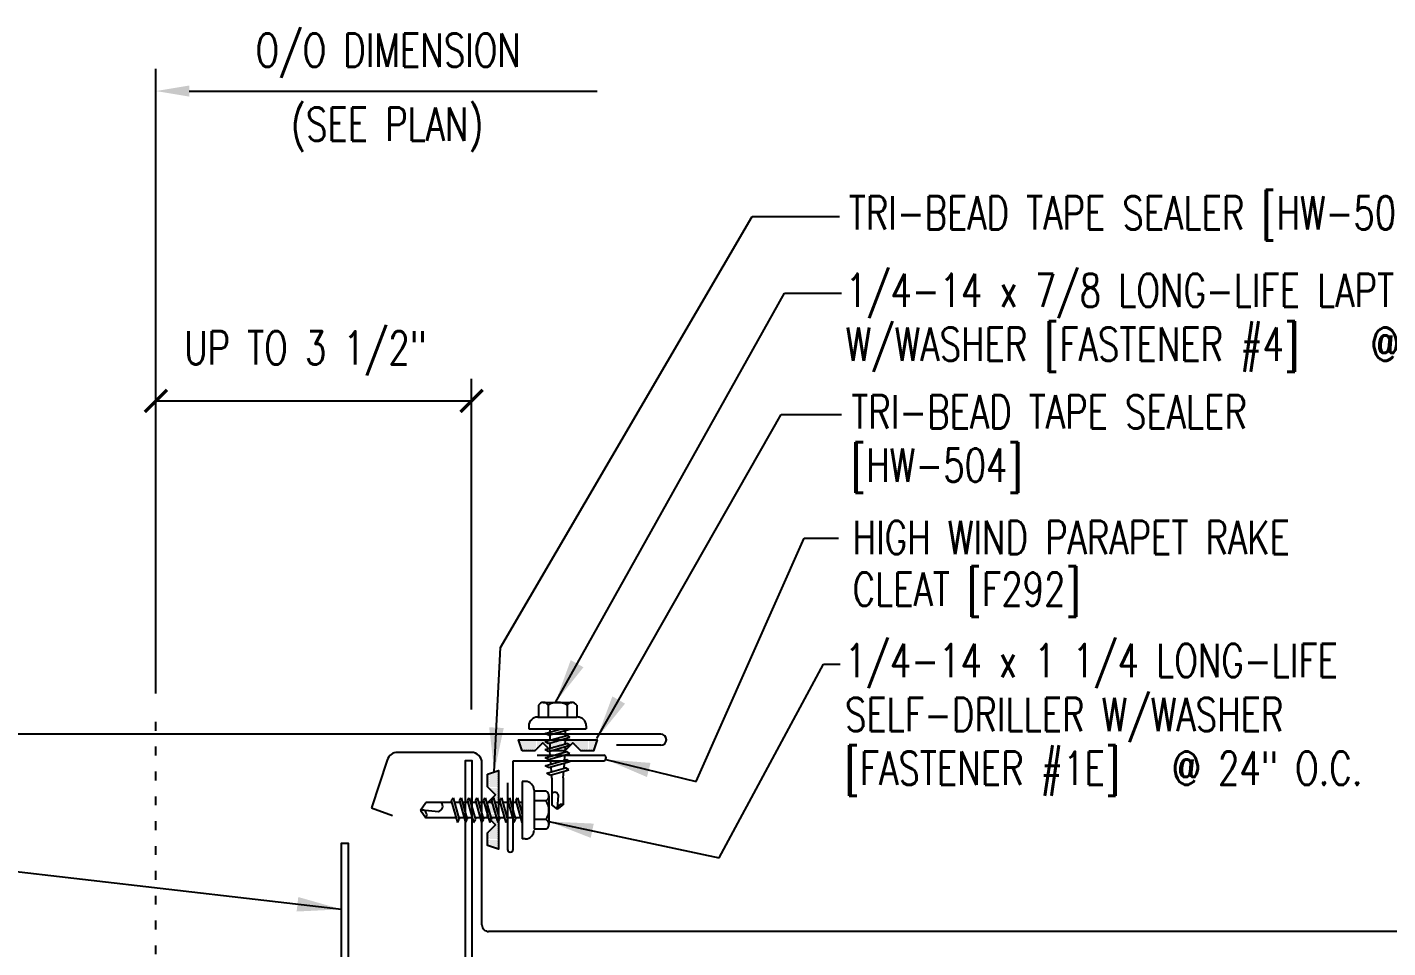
# Model space of a CAD drawing. Header units: inches. Extents: x 3.7 to 45.3, y 11.3 to 39.2.
# Drawn here: x 15.75 to 31.08, y 28.78 to 39.16 of the extents above; entities that cross this region are included whole.
import ezdxf

# ---------------------------------------------------------------- set-up
doc = ezdxf.new("R2010")
doc.units = ezdxf.units.IN
doc.header["$MEASUREMENT"] = 0
doc.linetypes.add('ACAD_ISO07W100', pattern=[3, 0, -3])
for name, color, linetype in [('DIM', 2, 'Continuous'), ('FASTENER', 9, 'Continuous'), ('PANEL', 11, 'Continuous'), ('STLA', 10, 'Continuous'), ('TAPE', 8, 'Continuous'), ('TEXT', 2, 'Continuous'), ('TRIM', 6, 'Continuous')]:
    doc.layers.add(name, color=color, linetype=linetype)
doc.styles.add('TEXT1', font='ROMANS.shx', dxfattribs={"width": 0.75, "height": 0.375})
doc.dimstyles.new('DETAIL$7', dxfattribs={"dimscale": 4, "dimtxt": 0.375, "dimasz": 0.125, "dimexe": 0.0625, "dimexo": 0.125, "dimgap": 0.0625, "dimtad": 1, "dimdec": 4, "dimzin": 3, "dimdsep": 46, "dimlunit": 4, "dimtxsty": 'TEXT1', "dimblk": 'ARCHTICK', "dimcen": 0.0625, "dimclrd": 7, "dimclre": 7, "dimclrt": 2, "dimadec": 0, "dimazin": 0, "dimtfac": 0.59375, "dimtdec": 4, "dimtmove": 2, "dimatfit": 3, "dimfxl": 0, "dimfrac": 2, "dimtolj": 1, "dimtzin": 3, "dimarcsym": 0})

# ---------------------------------------------------------------- blocks, each defined once
blk = doc.blocks.new('*X2')
at = {"color": 0}
for p, q in [((-0.434, 0.135), (-0.434, 0.135)), ((-0.434, 0.123), (-0.434, 0.123)), ((-0.422, 0.141), (-0.422, 0.141)), ((-0.422, 0.129), (-0.422, 0.129)), ((-0.422, 0.117), (-0.422, 0.117)), ((-0.422, 0.105), (-0.422, 0.105)), ((-0.422, 0.094), (-0.422, 0.094)), ((-0.422, 0.082), (-0.422, 0.082)), ((-0.41, 0.135), (-0.41, 0.135)), ((-0.41, 0.123), (-0.41, 0.123)), ((-0.41, 0.111), (-0.41, 0.111)), ((-0.41, 0.1), (-0.41, 0.1)), ((-0.41, 0.088), (-0.41, 0.088)), ((-0.41, 0.076), (-0.41, 0.076)), ((-0.41, 0.064), (-0.41, 0.064)), ((-0.41, 0.053), (-0.41, 0.053)), ((-0.41, 0.041), (-0.41, 0.041)), ((-0.398, 0.141), (-0.398, 0.141)), ((-0.398, 0.129), (-0.398, 0.129)), ((-0.398, 0.117), (-0.398, 0.117)), ((-0.398, 0.105), (-0.398, 0.105)), ((-0.398, 0.094), (-0.398, 0.094)), ((-0.398, 0.082), (-0.398, 0.082)), ((-0.398, 0.07), (-0.398, 0.07)), ((-0.398, 0.059), (-0.398, 0.059)), ((-0.398, 0.047), (-0.398, 0.047)), ((-0.398, 0.035), (-0.398, 0.035)), ((-0.398, 0.023), (-0.398, 0.023)), ((-0.387, 0.135), (-0.387, 0.135)), ((-0.387, 0.123), (-0.387, 0.123)), ((-0.387, 0.111), (-0.387, 0.111)), ((-0.387, 0.1), (-0.387, 0.1)), ((-0.387, 0.088), (-0.387, 0.088)), ((-0.387, 0.076), (-0.387, 0.076)), ((-0.387, 0.064), (-0.387, 0.064)), ((-0.387, 0.053), (-0.387, 0.053)), ((-0.387, 0.041), (-0.387, 0.041)), ((-0.387, 0.029), (-0.387, 0.029)), ((-0.375, 0.141), (-0.375, 0.141)), ((-0.375, 0.129), (-0.375, 0.129)), ((-0.375, 0.117), (-0.375, 0.117)), ((-0.375, 0.105), (-0.375, 0.105)), ((-0.375, 0.094), (-0.375, 0.094)), ((-0.375, 0.082), (-0.375, 0.082)), ((-0.375, 0.07), (-0.375, 0.07)), ((-0.375, 0.059), (-0.375, 0.059)), ((-0.375, 0.047), (-0.375, 0.047)), ((-0.375, 0.035), (-0.375, 0.035)), ((-0.375, 0.023), (-0.375, 0.023)), ((-0.363, 0.135), (-0.363, 0.135)), ((-0.363, 0.123), (-0.363, 0.123)), ((-0.363, 0.111), (-0.363, 0.111)), ((-0.363, 0.1), (-0.363, 0.1)), ((-0.363, 0.088), (-0.363, 0.088)), ((-0.363, 0.076), (-0.363, 0.076)), ((-0.363, 0.064), (-0.363, 0.064)), ((-0.363, 0.053), (-0.363, 0.053)), ((-0.363, 0.041), (-0.363, 0.041)), ((-0.363, 0.029), (-0.363, 0.029)), ((-0.352, 0.141), (-0.352, 0.141)), ((-0.352, 0.129), (-0.352, 0.129)), ((-0.352, 0.117), (-0.352, 0.117)), ((-0.352, 0.105), (-0.352, 0.105)), ((-0.352, 0.094), (-0.352, 0.094)), ((-0.352, 0.082), (-0.352, 0.082)), ((-0.352, 0.07), (-0.352, 0.07)), ((-0.352, 0.059), (-0.352, 0.059)), ((-0.352, 0.047), (-0.352, 0.047)), ((-0.352, 0.035), (-0.352, 0.035)), ((-0.352, 0.023), (-0.352, 0.023)), ((-0.34, 0.135), (-0.34, 0.135)), ((-0.34, 0.123), (-0.34, 0.123)), ((-0.34, 0.111), (-0.34, 0.111)), ((-0.34, 0.1), (-0.34, 0.1)), ((-0.34, 0.088), (-0.34, 0.088)), ((-0.34, 0.076), (-0.34, 0.076)), ((-0.34, 0.064), (-0.34, 0.064)), ((-0.34, 0.053), (-0.34, 0.053)), ((-0.34, 0.041), (-0.34, 0.041)), ((-0.34, 0.029), (-0.34, 0.029)), ((-0.328, 0.141), (-0.328, 0.141)), ((-0.328, 0.129), (-0.328, 0.129)), ((-0.328, 0.117), (-0.328, 0.117)), ((-0.328, 0.105), (-0.328, 0.105)), ((-0.328, 0.094), (-0.328, 0.094)), ((-0.328, 0.082), (-0.328, 0.082)), ((-0.328, 0.07), (-0.328, 0.07)), ((-0.328, 0.059), (-0.328, 0.059)), ((-0.328, 0.047), (-0.328, 0.047)), ((-0.328, 0.035), (-0.328, 0.035)), ((-0.328, 0.023), (-0.328, 0.023)), ((-0.316, 0.135), (-0.316, 0.135)), ((-0.316, 0.123), (-0.316, 0.123)), ((-0.316, 0.111), (-0.316, 0.111)), ((-0.316, 0.1), (-0.316, 0.1)), ((-0.316, 0.088), (-0.316, 0.088)), ((-0.316, 0.076), (-0.316, 0.076)), ((-0.316, 0.064), (-0.316, 0.064)), ((-0.316, 0.053), (-0.316, 0.053)), ((-0.316, 0.041), (-0.316, 0.041)), ((-0.316, 0.029), (-0.316, 0.029)), ((-0.305, 0.141), (-0.305, 0.141)), ((-0.305, 0.129), (-0.305, 0.129)), ((-0.305, 0.117), (-0.305, 0.117)), ((-0.305, 0.105), (-0.305, 0.105)), ((-0.305, 0.094), (-0.305, 0.094)), ((-0.305, 0.082), (-0.305, 0.082)), ((-0.305, 0.07), (-0.305, 0.07)), ((-0.305, 0.059), (-0.305, 0.059)), ((-0.305, 0.047), (-0.305, 0.047)), ((-0.305, 0.035), (-0.305, 0.035)), ((-0.305, 0.023), (-0.305, 0.023)), ((-0.293, 0.135), (-0.293, 0.135)), ((-0.293, 0.123), (-0.293, 0.123)), ((-0.293, 0.111), (-0.293, 0.111)), ((-0.293, 0.1), (-0.293, 0.1)), ((-0.293, 0.088), (-0.293, 0.088)), ((-0.293, 0.076), (-0.293, 0.076)), ((-0.293, 0.064), (-0.293, 0.064)), ((-0.293, 0.053), (-0.293, 0.053)), ((-0.293, 0.041), (-0.293, 0.041)), ((-0.293, 0.029), (-0.293, 0.029)), ((-0.281, 0.141), (-0.281, 0.141)), ((-0.281, 0.129), (-0.281, 0.129)), ((-0.281, 0.117), (-0.281, 0.117)), ((-0.281, 0.105), (-0.281, 0.105)), ((-0.281, 0.094), (-0.281, 0.094)), ((-0.281, 0.082), (-0.281, 0.082)), ((-0.281, 0.07), (-0.281, 0.07)), ((-0.281, 0.059), (-0.281, 0.059)), ((-0.281, 0.047), (-0.281, 0.047)), ((-0.281, 0.035), (-0.281, 0.035)), ((-0.281, 0.023), (-0.281, 0.023)), ((-0.27, 0.135), (-0.27, 0.135)), ((-0.27, 0.123), (-0.27, 0.123)), ((-0.27, 0.111), (-0.27, 0.111)), ((-0.27, 0.1), (-0.27, 0.1)), ((-0.27, 0.088), (-0.27, 0.088)), ((-0.27, 0.076), (-0.27, 0.076)), ((-0.27, 0.064), (-0.27, 0.064)), ((-0.27, 0.053), (-0.27, 0.053)), ((-0.27, 0.041), (-0.27, 0.041)), ((-0.27, 0.029), (-0.27, 0.029)), ((-0.258, 0.141), (-0.258, 0.141)), ((-0.258, 0.129), (-0.258, 0.129)), ((-0.258, 0.117), (-0.258, 0.117)), ((-0.258, 0.105), (-0.258, 0.105)), ((-0.258, 0.094), (-0.258, 0.094)), ((-0.258, 0.082), (-0.258, 0.082)), ((-0.258, 0.07), (-0.258, 0.07)), ((-0.258, 0.059), (-0.258, 0.059)), ((-0.258, 0.047), (-0.258, 0.047)), ((-0.258, 0.035), (-0.258, 0.035)), ((-0.258, 0.023), (-0.258, 0.023)), ((-0.246, 0.135), (-0.246, 0.135)), ((-0.246, 0.123), (-0.246, 0.123)), ((-0.246, 0.111), (-0.246, 0.111)), ((-0.246, 0.1), (-0.246, 0.1)), ((-0.246, 0.088), (-0.246, 0.088)), ((-0.246, 0.076), (-0.246, 0.076)), ((-0.246, 0.064), (-0.246, 0.064)), ((-0.246, 0.053), (-0.246, 0.053)), ((-0.246, 0.041), (-0.246, 0.041)), ((-0.234, 0.141), (-0.234, 0.141)), ((-0.234, 0.129), (-0.234, 0.129)), ((-0.234, 0.117), (-0.234, 0.117)), ((-0.234, 0.105), (-0.234, 0.105)), ((-0.234, 0.094), (-0.234, 0.094)), ((-0.234, 0.082), (-0.234, 0.082)), ((-0.234, 0.07), (-0.234, 0.07)), ((-0.234, 0.059), (-0.234, 0.059)), ((-0.234, 0.047), (-0.234, 0.047)), ((-0.223, 0.135), (-0.223, 0.135)), ((-0.223, 0.123), (-0.223, 0.123)), ((-0.223, 0.111), (-0.223, 0.111)), ((-0.223, 0.1), (-0.223, 0.1)), ((-0.223, 0.088), (-0.223, 0.088)), ((-0.223, 0.076), (-0.223, 0.076)), ((-0.223, 0.064), (-0.223, 0.064)), ((-0.211, 0.141), (-0.211, 0.141)), ((-0.211, 0.129), (-0.211, 0.129)), ((-0.211, 0.117), (-0.211, 0.117)), ((-0.211, 0.105), (-0.211, 0.105)), ((-0.211, 0.094), (-0.211, 0.094)), ((-0.211, 0.082), (-0.211, 0.082)), ((-0.211, 0.07), (-0.211, 0.07)), ((-0.199, 0.135), (-0.199, 0.135)), ((-0.199, 0.123), (-0.199, 0.123)), ((-0.199, 0.111), (-0.199, 0.111)), ((-0.199, 0.1), (-0.199, 0.1)), ((-0.199, 0.088), (-0.199, 0.088)), ((-0.188, 0.141), (-0.188, 0.141)), ((-0.188, 0.129), (-0.188, 0.129)), ((-0.188, 0.117), (-0.188, 0.117)), ((-0.188, 0.105), (-0.188, 0.105)), ((-0.188, 0.094), (-0.188, 0.094)), ((-0.176, 0.135), (-0.176, 0.135)), ((-0.176, 0.123), (-0.176, 0.123)), ((-0.176, 0.111), (-0.176, 0.111)), ((-0.164, 0.141), (-0.164, 0.141)), ((-0.164, 0.129), (-0.164, 0.129)), ((-0.164, 0.117), (-0.164, 0.117)), ((-0.164, 0.105), (-0.164, 0.105)), ((-0.152, 0.135), (-0.152, 0.135)), ((-0.152, 0.123), (-0.152, 0.123)), ((-0.152, 0.111), (-0.152, 0.111)), ((-0.152, 0.1), (-0.152, 0.1)), ((-0.141, 0.141), (-0.141, 0.141)), ((-0.141, 0.129), (-0.141, 0.129)), ((-0.141, 0.117), (-0.141, 0.117)), ((-0.141, 0.105), (-0.141, 0.105)), ((-0.141, 0.094), (-0.141, 0.094)), ((-0.141, 0.082), (-0.141, 0.082)), ((-0.129, 0.135), (-0.129, 0.135)), ((-0.129, 0.123), (-0.129, 0.123)), ((-0.129, 0.111), (-0.129, 0.111)), ((-0.129, 0.1), (-0.129, 0.1)), ((-0.129, 0.088), (-0.129, 0.088)), ((-0.129, 0.076), (-0.129, 0.076)), ((-0.117, 0.141), (-0.117, 0.141)), ((-0.117, 0.129), (-0.117, 0.129)), ((-0.117, 0.117), (-0.117, 0.117)), ((-0.117, 0.105), (-0.117, 0.105)), ((-0.117, 0.094), (-0.117, 0.094)), ((-0.117, 0.082), (-0.117, 0.082)), ((-0.117, 0.07), (-0.117, 0.07)), ((-0.117, 0.059), (-0.117, 0.059)), ((-0.105, 0.135), (-0.105, 0.135)), ((-0.105, 0.123), (-0.105, 0.123)), ((-0.105, 0.111), (-0.105, 0.111)), ((-0.105, 0.1), (-0.105, 0.1)), ((-0.105, 0.088), (-0.105, 0.088)), ((-0.105, 0.076), (-0.105, 0.076)), ((-0.105, 0.064), (-0.105, 0.064)), ((-0.105, 0.053), (-0.105, 0.053)), ((-0.094, 0.141), (-0.094, 0.141)), ((-0.094, 0.129), (-0.094, 0.129)), ((-0.094, 0.117), (-0.094, 0.117)), ((-0.094, 0.105), (-0.094, 0.105)), ((-0.094, 0.094), (-0.094, 0.094)), ((-0.094, 0.082), (-0.094, 0.082)), ((-0.094, 0.07), (-0.094, 0.07)), ((-0.094, 0.059), (-0.094, 0.059)), ((-0.094, 0.047), (-0.094, 0.047)), ((-0.094, 0.035), (-0.094, 0.035)), ((-0.082, 0.135), (-0.082, 0.135)), ((-0.082, 0.123), (-0.082, 0.123)), ((-0.082, 0.111), (-0.082, 0.111)), ((-0.082, 0.1), (-0.082, 0.1)), ((-0.082, 0.088), (-0.082, 0.088)), ((-0.082, 0.076), (-0.082, 0.076)), ((-0.082, 0.064), (-0.082, 0.064)), ((-0.082, 0.053), (-0.082, 0.053)), ((-0.082, 0.041), (-0.082, 0.041)), ((-0.082, 0.029), (-0.082, 0.029)), ((-0.07, 0.141), (-0.07, 0.141)), ((-0.07, 0.129), (-0.07, 0.129)), ((-0.07, 0.117), (-0.07, 0.117)), ((-0.07, 0.105), (-0.07, 0.105)), ((-0.07, 0.094), (-0.07, 0.094)), ((-0.07, 0.082), (-0.07, 0.082)), ((-0.07, 0.07), (-0.07, 0.07)), ((-0.07, 0.059), (-0.07, 0.059)), ((-0.07, 0.047), (-0.07, 0.047)), ((-0.07, 0.035), (-0.07, 0.035)), ((-0.07, 0.023), (-0.07, 0.023)), ((-0.059, 0.135), (-0.059, 0.135)), ((-0.059, 0.123), (-0.059, 0.123)), ((-0.059, 0.111), (-0.059, 0.111)), ((-0.059, 0.1), (-0.059, 0.1)), ((-0.059, 0.088), (-0.059, 0.088)), ((-0.059, 0.076), (-0.059, 0.076)), ((-0.059, 0.064), (-0.059, 0.064)), ((-0.059, 0.053), (-0.059, 0.053)), ((-0.059, 0.041), (-0.059, 0.041)), ((-0.059, 0.029), (-0.059, 0.029)), ((-0.047, 0.141), (-0.047, 0.141)), ((-0.047, 0.129), (-0.047, 0.129)), ((-0.047, 0.117), (-0.047, 0.117)), ((-0.047, 0.105), (-0.047, 0.105)), ((-0.047, 0.094), (-0.047, 0.094)), ((-0.047, 0.082), (-0.047, 0.082)), ((-0.047, 0.07), (-0.047, 0.07)), ((-0.047, 0.059), (-0.047, 0.059)), ((-0.047, 0.047), (-0.047, 0.047)), ((-0.047, 0.035), (-0.047, 0.035)), ((-0.047, 0.023), (-0.047, 0.023)), ((-0.035, 0.135), (-0.035, 0.135)), ((-0.035, 0.123), (-0.035, 0.123)), ((-0.035, 0.111), (-0.035, 0.111)), ((-0.035, 0.1), (-0.035, 0.1)), ((-0.035, 0.088), (-0.035, 0.088)), ((-0.035, 0.076), (-0.035, 0.076)), ((-0.035, 0.064), (-0.035, 0.064)), ((-0.035, 0.053), (-0.035, 0.053)), ((-0.035, 0.041), (-0.035, 0.041)), ((-0.035, 0.029), (-0.035, 0.029)), ((-0.023, 0.141), (-0.023, 0.141)), ((-0.023, 0.129), (-0.023, 0.129)), ((-0.023, 0.117), (-0.023, 0.117)), ((-0.023, 0.105), (-0.023, 0.105)), ((-0.023, 0.094), (-0.023, 0.094)), ((-0.023, 0.082), (-0.023, 0.082)), ((-0.023, 0.07), (-0.023, 0.07)), ((-0.023, 0.059), (-0.023, 0.059)), ((-0.023, 0.047), (-0.023, 0.047)), ((-0.023, 0.035), (-0.023, 0.035)), ((-0.023, 0.023), (-0.023, 0.023)), ((-0.012, 0.135), (-0.012, 0.135)), ((-0.012, 0.123), (-0.012, 0.123)), ((-0.012, 0.111), (-0.012, 0.111)), ((-0.012, 0.1), (-0.012, 0.1)), ((-0.012, 0.088), (-0.012, 0.088)), ((-0.012, 0.076), (-0.012, 0.076)), ((-0.012, 0.064), (-0.012, 0.064)), ((-0.012, 0.053), (-0.012, 0.053)), ((-0.012, 0.041), (-0.012, 0.041)), ((-0.012, 0.029), (-0.012, 0.029)), ((0, 0.141), (0, 0.141)), ((0, 0.129), (0, 0.129)), ((0, 0.117), (0, 0.117)), ((0, 0.105), (0, 0.105)), ((0, 0.094), (0, 0.094)), ((0, 0.082), (0, 0.082)), ((0, 0.07), (0, 0.07)), ((0, 0.059), (0, 0.059)), ((0, 0.047), (0, 0.047)), ((0, 0.035), (0, 0.035)), ((0, 0.023), (0, 0.023)), ((0.012, 0.135), (0.012, 0.135)), ((0.012, 0.123), (0.012, 0.123)), ((0.012, 0.111), (0.012, 0.111)), ((0.012, 0.1), (0.012, 0.1)), ((0.012, 0.088), (0.012, 0.088)), ((0.012, 0.076), (0.012, 0.076)), ((0.012, 0.064), (0.012, 0.064)), ((0.012, 0.053), (0.012, 0.053)), ((0.012, 0.041), (0.012, 0.041)), ((0.012, 0.029), (0.012, 0.029)), ((0.023, 0.141), (0.023, 0.141)), ((0.023, 0.129), (0.023, 0.129)), ((0.023, 0.117), (0.023, 0.117)), ((0.023, 0.105), (0.023, 0.105)), ((0.023, 0.094), (0.023, 0.094)), ((0.023, 0.082), (0.023, 0.082)), ((0.023, 0.07), (0.023, 0.07)), ((0.023, 0.059), (0.023, 0.059)), ((0.023, 0.047), (0.023, 0.047)), ((0.023, 0.035), (0.023, 0.035)), ((0.023, 0.023), (0.023, 0.023)), ((0.035, 0.135), (0.035, 0.135)), ((0.035, 0.123), (0.035, 0.123)), ((0.035, 0.111), (0.035, 0.111)), ((0.035, 0.1), (0.035, 0.1)), ((0.035, 0.088), (0.035, 0.088)), ((0.035, 0.076), (0.035, 0.076)), ((0.035, 0.064), (0.035, 0.064)), ((0.035, 0.053), (0.035, 0.053)), ((0.035, 0.041), (0.035, 0.041)), ((0.035, 0.029), (0.035, 0.029)), ((0.047, 0.141), (0.047, 0.141)), ((0.047, 0.129), (0.047, 0.129)), ((0.047, 0.117), (0.047, 0.117)), ((0.047, 0.105), (0.047, 0.105)), ((0.047, 0.094), (0.047, 0.094)), ((0.047, 0.082), (0.047, 0.082)), ((0.047, 0.07), (0.047, 0.07)), ((0.047, 0.059), (0.047, 0.059)), ((0.047, 0.047), (0.047, 0.047)), ((0.047, 0.035), (0.047, 0.035)), ((0.047, 0.023), (0.047, 0.023)), ((0.059, 0.135), (0.059, 0.135)), ((0.059, 0.123), (0.059, 0.123)), ((0.059, 0.111), (0.059, 0.111)), ((0.059, 0.1), (0.059, 0.1)), ((0.059, 0.088), (0.059, 0.088)), ((0.059, 0.076), (0.059, 0.076)), ((0.059, 0.064), (0.059, 0.064)), ((0.059, 0.053), (0.059, 0.053)), ((0.059, 0.041), (0.059, 0.041)), ((0.059, 0.029), (0.059, 0.029)), ((0.07, 0.141), (0.07, 0.141)), ((0.07, 0.129), (0.07, 0.129)), ((0.07, 0.117), (0.07, 0.117)), ((0.07, 0.105), (0.07, 0.105)), ((0.07, 0.094), (0.07, 0.094)), ((0.07, 0.082), (0.07, 0.082)), ((0.07, 0.07), (0.07, 0.07)), ((0.07, 0.059), (0.07, 0.059)), ((0.07, 0.047), (0.07, 0.047)), ((0.07, 0.035), (0.07, 0.035)), ((0.07, 0.023), (0.07, 0.023)), ((0.082, 0.135), (0.082, 0.135)), ((0.082, 0.123), (0.082, 0.123)), ((0.082, 0.111), (0.082, 0.111)), ((0.082, 0.1), (0.082, 0.1)), ((0.082, 0.088), (0.082, 0.088)), ((0.082, 0.076), (0.082, 0.076)), ((0.082, 0.064), (0.082, 0.064)), ((0.082, 0.053), (0.082, 0.053)), ((0.082, 0.041), (0.082, 0.041)), ((0.082, 0.029), (0.082, 0.029)), ((0.094, 0.141), (0.094, 0.141)), ((0.094, 0.129), (0.094, 0.129)), ((0.094, 0.117), (0.094, 0.117)), ((0.094, 0.105), (0.094, 0.105)), ((0.094, 0.094), (0.094, 0.094)), ((0.094, 0.082), (0.094, 0.082)), ((0.094, 0.07), (0.094, 0.07)), ((0.094, 0.059), (0.094, 0.059)), ((0.094, 0.047), (0.094, 0.047)), ((0.094, 0.035), (0.094, 0.035)), ((0.105, 0.135), (0.105, 0.135)), ((0.105, 0.123), (0.105, 0.123)), ((0.105, 0.111), (0.105, 0.111)), ((0.105, 0.1), (0.105, 0.1)), ((0.105, 0.088), (0.105, 0.088)), ((0.105, 0.076), (0.105, 0.076)), ((0.105, 0.064), (0.105, 0.064)), ((0.105, 0.053), (0.105, 0.053)), ((0.117, 0.141), (0.117, 0.141)), ((0.117, 0.129), (0.117, 0.129)), ((0.117, 0.117), (0.117, 0.117)), ((0.117, 0.105), (0.117, 0.105)), ((0.117, 0.094), (0.117, 0.094)), ((0.117, 0.082), (0.117, 0.082)), ((0.117, 0.07), (0.117, 0.07)), ((0.117, 0.059), (0.117, 0.059)), ((0.129, 0.135), (0.129, 0.135)), ((0.129, 0.123), (0.129, 0.123)), ((0.129, 0.111), (0.129, 0.111)), ((0.129, 0.1), (0.129, 0.1)), ((0.129, 0.088), (0.129, 0.088)), ((0.129, 0.076), (0.129, 0.076)), ((0.141, 0.141), (0.141, 0.141)), ((0.141, 0.129), (0.141, 0.129)), ((0.141, 0.117), (0.141, 0.117)), ((0.141, 0.105), (0.141, 0.105)), ((0.141, 0.094), (0.141, 0.094)), ((0.141, 0.082), (0.141, 0.082)), ((0.152, 0.135), (0.152, 0.135)), ((0.152, 0.123), (0.152, 0.123)), ((0.152, 0.111), (0.152, 0.111)), ((0.152, 0.1), (0.152, 0.1)), ((0.164, 0.141), (0.164, 0.141)), ((0.164, 0.129), (0.164, 0.129)), ((0.164, 0.117), (0.164, 0.117)), ((0.164, 0.105), (0.164, 0.105)), ((0.176, 0.135), (0.176, 0.135)), ((0.176, 0.123), (0.176, 0.123)), ((0.176, 0.111), (0.176, 0.111)), ((0.188, 0.141), (0.188, 0.141)), ((0.188, 0.129), (0.188, 0.129)), ((0.188, 0.117), (0.188, 0.117)), ((0.188, 0.105), (0.188, 0.105)), ((0.188, 0.094), (0.188, 0.094)), ((0.199, 0.135), (0.199, 0.135)), ((0.199, 0.123), (0.199, 0.123)), ((0.199, 0.111), (0.199, 0.111)), ((0.199, 0.1), (0.199, 0.1)), ((0.199, 0.088), (0.199, 0.088)), ((0.211, 0.141), (0.211, 0.141)), ((0.211, 0.129), (0.211, 0.129)), ((0.211, 0.117), (0.211, 0.117)), ((0.211, 0.105), (0.211, 0.105)), ((0.211, 0.094), (0.211, 0.094)), ((0.211, 0.082), (0.211, 0.082)), ((0.211, 0.07), (0.211, 0.07)), ((0.223, 0.135), (0.223, 0.135)), ((0.223, 0.123), (0.223, 0.123)), ((0.223, 0.111), (0.223, 0.111)), ((0.223, 0.1), (0.223, 0.1)), ((0.223, 0.088), (0.223, 0.088)), ((0.223, 0.076), (0.223, 0.076)), ((0.223, 0.064), (0.223, 0.064)), ((0.234, 0.141), (0.234, 0.141)), ((0.234, 0.129), (0.234, 0.129)), ((0.234, 0.117), (0.234, 0.117)), ((0.234, 0.105), (0.234, 0.105)), ((0.234, 0.094), (0.234, 0.094)), ((0.234, 0.082), (0.234, 0.082)), ((0.234, 0.07), (0.234, 0.07)), ((0.234, 0.059), (0.234, 0.059)), ((0.234, 0.047), (0.234, 0.047)), ((0.246, 0.135), (0.246, 0.135)), ((0.246, 0.123), (0.246, 0.123)), ((0.246, 0.111), (0.246, 0.111)), ((0.246, 0.1), (0.246, 0.1)), ((0.246, 0.088), (0.246, 0.088)), ((0.246, 0.076), (0.246, 0.076)), ((0.246, 0.064), (0.246, 0.064)), ((0.246, 0.053), (0.246, 0.053)), ((0.246, 0.041), (0.246, 0.041)), ((0.258, 0.141), (0.258, 0.141)), ((0.258, 0.129), (0.258, 0.129)), ((0.258, 0.117), (0.258, 0.117)), ((0.258, 0.105), (0.258, 0.105)), ((0.258, 0.094), (0.258, 0.094)), ((0.258, 0.082), (0.258, 0.082)), ((0.258, 0.07), (0.258, 0.07)), ((0.258, 0.059), (0.258, 0.059)), ((0.258, 0.047), (0.258, 0.047)), ((0.258, 0.035), (0.258, 0.035)), ((0.258, 0.023), (0.258, 0.023)), ((0.27, 0.135), (0.27, 0.135)), ((0.27, 0.123), (0.27, 0.123)), ((0.27, 0.111), (0.27, 0.111)), ((0.27, 0.1), (0.27, 0.1)), ((0.27, 0.088), (0.27, 0.088)), ((0.27, 0.076), (0.27, 0.076)), ((0.27, 0.064), (0.27, 0.064)), ((0.27, 0.053), (0.27, 0.053)), ((0.27, 0.041), (0.27, 0.041)), ((0.27, 0.029), (0.27, 0.029)), ((0.281, 0.141), (0.281, 0.141)), ((0.281, 0.129), (0.281, 0.129)), ((0.281, 0.117), (0.281, 0.117)), ((0.281, 0.105), (0.281, 0.105)), ((0.281, 0.094), (0.281, 0.094)), ((0.281, 0.082), (0.281, 0.082)), ((0.281, 0.07), (0.281, 0.07)), ((0.281, 0.059), (0.281, 0.059)), ((0.281, 0.047), (0.281, 0.047)), ((0.281, 0.035), (0.281, 0.035)), ((0.281, 0.023), (0.281, 0.023)), ((0.293, 0.135), (0.293, 0.135)), ((0.293, 0.123), (0.293, 0.123)), ((0.293, 0.111), (0.293, 0.111)), ((0.293, 0.1), (0.293, 0.1)), ((0.293, 0.088), (0.293, 0.088)), ((0.293, 0.076), (0.293, 0.076)), ((0.293, 0.064), (0.293, 0.064)), ((0.293, 0.053), (0.293, 0.053)), ((0.293, 0.041), (0.293, 0.041)), ((0.293, 0.029), (0.293, 0.029)), ((0.305, 0.141), (0.305, 0.141)), ((0.305, 0.129), (0.305, 0.129)), ((0.305, 0.117), (0.305, 0.117)), ((0.305, 0.105), (0.305, 0.105)), ((0.305, 0.094), (0.305, 0.094)), ((0.305, 0.082), (0.305, 0.082)), ((0.305, 0.07), (0.305, 0.07)), ((0.305, 0.059), (0.305, 0.059)), ((0.305, 0.047), (0.305, 0.047)), ((0.305, 0.035), (0.305, 0.035)), ((0.305, 0.023), (0.305, 0.023)), ((0.316, 0.135), (0.316, 0.135)), ((0.316, 0.123), (0.316, 0.123)), ((0.316, 0.111), (0.316, 0.111)), ((0.316, 0.1), (0.316, 0.1)), ((0.316, 0.088), (0.316, 0.088)), ((0.316, 0.076), (0.316, 0.076)), ((0.316, 0.064), (0.316, 0.064)), ((0.316, 0.053), (0.316, 0.053)), ((0.316, 0.041), (0.316, 0.041)), ((0.316, 0.029), (0.316, 0.029)), ((0.328, 0.141), (0.328, 0.141)), ((0.328, 0.129), (0.328, 0.129)), ((0.328, 0.117), (0.328, 0.117)), ((0.328, 0.105), (0.328, 0.105)), ((0.328, 0.094), (0.328, 0.094)), ((0.328, 0.082), (0.328, 0.082)), ((0.328, 0.07), (0.328, 0.07)), ((0.328, 0.059), (0.328, 0.059)), ((0.328, 0.047), (0.328, 0.047)), ((0.328, 0.035), (0.328, 0.035)), ((0.328, 0.023), (0.328, 0.023)), ((0.34, 0.135), (0.34, 0.135)), ((0.34, 0.123), (0.34, 0.123)), ((0.34, 0.111), (0.34, 0.111)), ((0.34, 0.1), (0.34, 0.1)), ((0.34, 0.088), (0.34, 0.088)), ((0.34, 0.076), (0.34, 0.076)), ((0.34, 0.064), (0.34, 0.064)), ((0.34, 0.053), (0.34, 0.053)), ((0.34, 0.041), (0.34, 0.041)), ((0.34, 0.029), (0.34, 0.029)), ((0.352, 0.141), (0.352, 0.141)), ((0.352, 0.129), (0.352, 0.129)), ((0.352, 0.117), (0.352, 0.117)), ((0.352, 0.105), (0.352, 0.105)), ((0.352, 0.094), (0.352, 0.094)), ((0.352, 0.082), (0.352, 0.082)), ((0.352, 0.07), (0.352, 0.07)), ((0.352, 0.059), (0.352, 0.059)), ((0.352, 0.047), (0.352, 0.047)), ((0.352, 0.035), (0.352, 0.035)), ((0.352, 0.023), (0.352, 0.023)), ((0.363, 0.135), (0.363, 0.135)), ((0.363, 0.123), (0.363, 0.123)), ((0.363, 0.111), (0.363, 0.111)), ((0.363, 0.1), (0.363, 0.1)), ((0.363, 0.088), (0.363, 0.088)), ((0.363, 0.076), (0.363, 0.076)), ((0.363, 0.064), (0.363, 0.064)), ((0.363, 0.053), (0.363, 0.053)), ((0.363, 0.041), (0.363, 0.041)), ((0.363, 0.029), (0.363, 0.029)), ((0.375, 0.141), (0.375, 0.141)), ((0.375, 0.129), (0.375, 0.129)), ((0.375, 0.117), (0.375, 0.117)), ((0.375, 0.105), (0.375, 0.105)), ((0.375, 0.094), (0.375, 0.094)), ((0.375, 0.082), (0.375, 0.082)), ((0.375, 0.07), (0.375, 0.07)), ((0.375, 0.059), (0.375, 0.059)), ((0.375, 0.047), (0.375, 0.047)), ((0.375, 0.035), (0.375, 0.035)), ((0.375, 0.023), (0.375, 0.023)), ((0.387, 0.135), (0.387, 0.135)), ((0.387, 0.123), (0.387, 0.123)), ((0.387, 0.111), (0.387, 0.111)), ((0.387, 0.1), (0.387, 0.1)), ((0.387, 0.088), (0.387, 0.088)), ((0.387, 0.076), (0.387, 0.076)), ((0.387, 0.064), (0.387, 0.064)), ((0.387, 0.053), (0.387, 0.053)), ((0.387, 0.041), (0.387, 0.041)), ((0.387, 0.029), (0.387, 0.029)), ((0.398, 0.141), (0.398, 0.141)), ((0.398, 0.129), (0.398, 0.129)), ((0.398, 0.117), (0.398, 0.117)), ((0.398, 0.105), (0.398, 0.105)), ((0.398, 0.094), (0.398, 0.094)), ((0.398, 0.082), (0.398, 0.082)), ((0.398, 0.07), (0.398, 0.07)), ((0.398, 0.059), (0.398, 0.059)), ((0.398, 0.047), (0.398, 0.047)), ((0.398, 0.035), (0.398, 0.035)), ((0.398, 0.023), (0.398, 0.023)), ((0.41, 0.135), (0.41, 0.135)), ((0.41, 0.123), (0.41, 0.123)), ((0.41, 0.111), (0.41, 0.111)), ((0.41, 0.1), (0.41, 0.1)), ((0.41, 0.088), (0.41, 0.088)), ((0.41, 0.076), (0.41, 0.076)), ((0.41, 0.064), (0.41, 0.064)), ((0.41, 0.053), (0.41, 0.053)), ((0.41, 0.041), (0.41, 0.041)), ((0.422, 0.141), (0.422, 0.141)), ((0.422, 0.129), (0.422, 0.129)), ((0.422, 0.117), (0.422, 0.117)), ((0.422, 0.105), (0.422, 0.105)), ((0.422, 0.094), (0.422, 0.094)), ((0.422, 0.082), (0.422, 0.082)), ((0.434, 0.135), (0.434, 0.135)), ((0.434, 0.123), (0.434, 0.123))]:
    blk.add_line(p, q, dxfattribs=at)
blk = doc.blocks.new('MB_DBTAP')
at = {"layer": 'TAPE', "color": 9}
blk.add_lwpolyline([(-0.403, 0.018), (-0.442, 0.141), (0.442, 0.141), (0.403, 0.018), (0.26, 0.018), (0.17, 0.109), (0.079, 0.018), (0, 0.018), (-0.079, 0.018), (-0.17, 0.109), (-0.26, 0.018)], close=True, dxfattribs=at)
at = {"layer": 'TAPE', "color": 251}
blk.add_blockref('*X2', (0, 0), dxfattribs=at)
blk = doc.blocks.new('MB_DW3')
at = {"layer": 'FASTENER'}
for p, q in [((-0.161, 0.337), (0.161, 0.337)), ((-0.224, 0.171), (0.215, 0.171)), ((-0.215, 0.305), (-0.215, 0.171)), ((-0.107, 0.305), (-0.107, 0.171)), ((0.107, 0.305), (0.107, 0.171)), ((0.215, 0.305), (0.215, 0.171)), ((-0.324, 0.071), (-0.324, 0.037)), ((-0.324, 0.037), (0.324, 0.037)), ((-0.139, -0.016), (0.046, 0.037)), ((-0.104, -0.036), (0.139, 0.033)), ((-0.086, 0.037), (0.086, 0.037)), ((-0.086, 0.037), (-0.086, -0.001)), ((0.086, 0.037), (0.133, 0.037)), ((0.086, 0.018), (0.086, -0.042)), ((0.139, 0.033), (0.133, 0.037)), ((0.324, 0.071), (0.324, 0.037)), ((-0.104, -0.036), (-0.139, -0.016)), ((-0.139, -0.107), (0.104, -0.038)), ((-0.104, -0.127), (-0.139, -0.107)), ((-0.139, -0.198), (0.104, -0.128)), ((-0.104, -0.127), (0.139, -0.058)), ((-0.104, -0.218), (0.139, -0.149)), ((-0.086, -0.031), (-0.086, -0.092)), ((-0.086, -0.122), (-0.086, -0.183)), ((0.086, -0.073), (0.086, -0.133)), ((0.139, -0.058), (0.104, -0.038)), ((0.139, -0.149), (0.104, -0.128)), ((-0.104, -0.218), (-0.139, -0.198)), ((-0.139, -0.289), (0.104, -0.219)), ((-0.104, -0.309), (-0.139, -0.289)), ((-0.104, -0.309), (0.139, -0.239)), ((-0.086, -0.213), (-0.086, -0.274)), ((-0.086, -0.304), (-0.086, -0.364)), ((0.086, -0.164), (0.086, -0.224)), ((0.086, -0.255), (0.086, -0.315)), ((0.139, -0.239), (0.104, -0.219)), ((-0.139, -0.38), (0.104, -0.31)), ((-0.104, -0.4), (-0.139, -0.38)), ((-0.139, -0.47), (0.104, -0.401)), ((-0.104, -0.4), (0.139, -0.33)), ((-0.104, -0.491), (0.139, -0.421)), ((-0.086, -0.395), (-0.086, -0.455)), ((0.086, -0.345), (0.086, -0.406)), ((0.086, -0.436), (0.086, -0.497)), ((0.139, -0.33), (0.104, -0.31)), ((0.139, -0.421), (0.104, -0.401)), ((-0.104, -0.491), (-0.139, -0.47)), ((-0.139, -0.561), (0.104, -0.492)), ((-0.104, -0.581), (-0.139, -0.561)), ((-0.139, -0.652), (0.104, -0.583)), ((-0.104, -0.581), (0.139, -0.512)), ((-0.104, -0.672), (0.139, -0.603)), ((-0.086, -0.486), (-0.086, -0.546)), ((-0.086, -0.577), (-0.086, -0.637)), ((0.086, -0.527), (0.086, -0.588)), ((0.139, -0.512), (0.104, -0.492)), ((0.139, -0.603), (0.104, -0.583)), ((-0.104, -0.672), (-0.139, -0.652)), ((-0.139, -0.743), (0.104, -0.674)), ((-0.104, -0.763), (-0.139, -0.743)), ((-0.104, -0.763), (0.139, -0.694)), ((-0.086, -0.667), (-0.086, -0.728)), ((-0.086, -0.758), (-0.086, -1.05)), ((0.086, -0.618), (0.086, -0.679)), ((0.086, -0.709), (0.086, -1.05)), ((0.139, -0.694), (0.104, -0.674)), ((-0.002, -1.095), (0.014, -0.909)), ((0, -1.111), (-0.086, -1.05)), ((0, -1.111), (0.086, -1.05))]:
    blk.add_line(p, q, dxfattribs=at)
for centre, radius, start, end in [((-0.161, 0.274), 0.0628, 29.8754, 150.1246), ((0, 0.141), 0.196, 56.9974, 123.0026), ((0.161, 0.274), 0.0628, 29.8754, 150.1246), ((-0.224, 0.071), 0.1, 90, 180), ((0.224, 0.071), 0.1, 0, 90), ((-0.046, -0.921), 0.0615, 11.1445, 130.906), ((0.054, -1.097), 0.0563, 55.4585, 194.8454)]:
    blk.add_arc(centre, radius, start, end, dxfattribs=at)
blk = doc.blocks.new('FD-F1e')
at = {"layer": 'TEXT', "style": 'TEXT1', "width": 0.75}
for s, p in [('1/4-14 x 1 1/4 LONG-LIFE', (0.0047, -0.0408)), ('SELF-DRILLER W/WASHER', (0.0047, -0.1926)), ('[FASTENER #1E]', (0.0047, -0.3444))]:
    blk.add_text(s, height=0.09375, dxfattribs=at).set_placement(p)
blk.add_attdef('(QUANTITY)', (0.9263, -0.3444), '', height=0.0938, dxfattribs=at)
at = {"layer": 'TEXT', "style": 'TEXT1', "flags": 1}
for tag, p in [('Color', (0.0245, -0.5337)), ('Calc', (0.0245, -0.5337)), ('Opt1', (0.0245, -0.5337)), ('Opt2', (0.0245, -0.5337)), ('Opt3', (0.0245, -0.5337)), ('Description', (0.0245, -0.5337)), ('Multiple', (0.0245, -0.5337)), ('Part', (0.0245, -0.5337)), ('Spare1', (0.0245, -0.7212)), ('Spare2', (0.0245, -0.7212)), ('Spare3', (0.0245, -0.7212)), ('Spare4', (0.0245, -0.7212)), ('Spare5', (0.0245, -0.7212)), ('Spare6', (0.0245, -0.7212)), ('Spare7', (0.0245, -0.7212)), ('Spare8', (0.0245, -0.7212)), ('Spare9', (0.0245, -0.7212)), ('Spare10', (0.0245, -0.7212))]:
    blk.add_attdef(tag, p, '', height=0.0938, dxfattribs=at)
blk = doc.blocks.new('fz5')
at = {"layer": 'FASTENER'}
for p, q in [((-0.163, 0.337), (0.159, 0.337)), ((-0.226, 0.171), (0.214, 0.171)), ((-0.217, 0.305), (-0.217, 0.171)), ((-0.108, 0.305), (-0.108, 0.171)), ((0.105, 0.305), (0.105, 0.171)), ((0.214, 0.305), (0.214, 0.171)), ((-0.326, 0.071), (-0.326, 0.037)), ((-0.326, 0.037), (0.322, 0.037)), ((-0.141, -0.014), (0.037, 0.037)), ((-0.105, -0.034), (0.137, 0.035)), ((-0.088, 0.037), (-0.088, 0.001)), ((-0.088, 0.037), (0.085, 0.037)), ((0.085, 0.037), (0.134, 0.037)), ((0.085, 0.02), (0.085, -0.041)), ((0.137, 0.035), (0.134, 0.037)), ((0.322, 0.071), (0.322, 0.037)), ((-0.105, -0.034), (-0.141, -0.014)), ((-0.141, -0.105), (0.102, -0.036)), ((-0.105, -0.125), (-0.141, -0.105)), ((-0.141, -0.196), (0.102, -0.127)), ((-0.105, -0.125), (0.137, -0.056)), ((-0.105, -0.216), (0.137, -0.147)), ((-0.088, -0.029), (-0.088, -0.09)), ((-0.088, -0.12), (-0.088, -0.181)), ((0.085, -0.071), (0.085, -0.131)), ((0.137, -0.056), (0.102, -0.036)), ((0.137, -0.147), (0.102, -0.127)), ((-0.105, -0.216), (-0.141, -0.196)), ((-0.141, -0.287), (0.102, -0.217)), ((-0.105, -0.307), (-0.141, -0.287)), ((-0.105, -0.307), (0.137, -0.238)), ((-0.084, -0.27), (-0.088, -0.211)), ((-0.078, -0.36), (-0.082, -0.3)), ((0.077, -0.315), (0.082, -0.253)), ((0.084, -0.223), (0.085, -0.211)), ((0.085, -0.162), (0.085, -0.211)), ((0.137, -0.238), (0.102, -0.217)), ((-0.141, -0.378), (0.102, -0.308)), ((-0.105, -0.398), (-0.141, -0.378)), ((-0.122, -0.463), (0.089, -0.403)), ((-0.105, -0.398), (0.137, -0.328)), ((-0.086, -0.483), (0.124, -0.423)), ((-0.071, -0.449), (-0.075, -0.389)), ((0.063, -0.515), (0.068, -0.439)), ((0.071, -0.408), (0.075, -0.346)), ((0.124, -0.423), (0.089, -0.403)), ((0.137, -0.328), (0.102, -0.308)), ((-0.086, -0.483), (-0.122, -0.463)), ((-0.066, -0.516), (-0.069, -0.478)), ((-0.066, -0.516), (-0.066, -0.82)), ((0.063, -0.516), (0.063, -0.82)), ((-0.003, -0.854), (0.009, -0.714)), ((-0.002, -0.866), (-0.066, -0.82)), ((-0.002, -0.866), (0.063, -0.82))]:
    blk.add_line(p, q, dxfattribs=at)
for centre, radius, start, end in [((-0.163, 0.274), 0.0628, 29.8754, 150.1246), ((-0.002, 0.141), 0.196, 56.9974, 123.0026), ((0.159, 0.274), 0.0628, 29.8754, 150.1246), ((-0.226, 0.071), 0.1, 90, 180), ((0.222, 0.071), 0.1, 0, 90), ((0.073, -0.516), 0.01, 175.9484, 180), ((-0.036, -0.723), 0.0461, 11.1445, 130.906), ((0.039, -0.855), 0.0422, 55.4585, 194.8454)]:
    blk.add_arc(centre, radius, start, end, dxfattribs=at)
blk = doc.blocks.new('FD-F4')
at = {"layer": 'TEXT', "style": 'TEXT1', "width": 0.75}
for s, p in [('1/4-14 x 7/8 LONG-LIFE LAPTEK', (0.0047, -0.0408)), ('W/WASHER [FASTENER #4]', (0.0047, -0.1926))]:
    blk.add_text(s, height=0.09375, dxfattribs=at).set_placement(p)
blk.add_attdef('(QUANTITY)', (1.4847, -0.1926), '', height=0.0938, dxfattribs=at)
at = {"layer": 'TEXT', "style": 'TEXT1', "flags": 1}
for tag, p in [('Color', (0.0624, -0.4349)), ('Calc', (0.0624, -0.4349)), ('Opt1', (0.0624, -0.4349)), ('Opt2', (0.0624, -0.4349)), ('Opt3', (0.0624, -0.4349)), ('Description', (0.0624, -0.4349)), ('Multiple', (0.0624, -0.4349)), ('Part', (0.0624, -0.4349)), ('Spare1', (0.0624, -0.6224)), ('Spare2', (0.0624, -0.6224)), ('Spare3', (0.0624, -0.6224)), ('Spare4', (0.0624, -0.6224)), ('Spare5', (0.0624, -0.6224)), ('Spare6', (0.0624, -0.6224)), ('Spare7', (0.0624, -0.6224)), ('Spare8', (0.0624, -0.6224)), ('Spare9', (0.0624, -0.6224)), ('Spare10', (0.0624, -0.6224))]:
    blk.add_attdef(tag, p, '', height=0.0938, dxfattribs=at)
blk = doc.blocks.new('A$C73860403')
at = {"layer": 'TRIM'}
for p, q in [((-0.547, -0.775), (-0.547, 0.225)), ((-0.547, 0.225), (0.475, 0.225)), ((-0.275, 0.288), (0.475, 0.288)), ((-0.609, -0.025), (-0.609, -0.775))]:
    blk.add_line(p, q, dxfattribs=at)
for centre, radius, start, end in [((0.47, 0.257), 0.0317, 279.6579, 80.3421), ((-0.578, -0.775), 0.0312, 180, 0)]:
    blk.add_arc(centre, radius, start, end, dxfattribs=at)
blk = doc.blocks.new('_ArchTick')
at = {"color": 0, "linetype": 'ByBlock', "const_width": 0.15}
blk.add_lwpolyline([(-0.5, -0.5), (0.5, 0.5)], dxfattribs=at)

msp = doc.modelspace()

# ---------------------------------------------------------------- linework, layer by layer
for p, q in [((23.91946, 37.02663), (24.90299, 37.02663)), ((24.5042, 33.40083), (24.89328, 33.40083)), ((24.72417, 31.98312), (24.91205, 31.98312))]:
    msp.add_line(p, q)
at = {"color": 7}
for p, q in [((20.75684, 31.47118), (20.75684, 35.19955)), ((17.199, 34.94955), (20.75684, 34.94955))]:
    msp.add_line(p, q, dxfattribs=at)
at = {"layer": 'DIM', "color": 7}
for p, q in [((17.199, 31.65102), (17.199, 38.69229)), ((17.574, 38.44229), (22.1736, 38.44229))]:
    msp.add_line(p, q, dxfattribs=at)
msp.add_solid([(17.574, 38.50479), (17.574, 38.37979), (17.199, 38.44229)], dxfattribs=at)
at = {"layer": 'PANEL'}
for p, q in [((20.75462, 30.98715), (19.92335, 30.98715)), ((19.80447, 30.90078), (19.6297, 30.36289)), ((20.87426, 29.04246), (20.8743, 30.86747)), ((19.6297, 30.36289), (19.86462, 30.27738)), ((36.83002, 28.96793), (20.94879, 28.96793))]:
    msp.add_line(p, q, dxfattribs=at)
for centre, radius, start, end in [((19.92335, 30.86215), 0.125, 90, 162), ((20.75462, 30.86747), 0.11968, 0, 90), ((20.94879, 29.04246), 0.07453, 179.99979, 270)]:
    msp.add_arc(centre, radius, start, end, dxfattribs=at)
at = {"layer": 'STLA'}
for points in [[(23.56189, 28.25741), (23.56189, 28.18271), (20.94909, 28.18271, -0.41421356), (20.68689, 28.44491), (20.68689, 30.89633), (20.76159, 30.89633), (20.76159, 28.44491, 0.41421356), (20.94909, 28.25741)], [(23.29092, 28.11172), (23.29092, 28.03702), (19.55312, 28.03702, -0.41421356), (19.29092, 28.29922), (19.29092, 29.96343), (19.36562, 29.96343), (19.36562, 28.29922, 0.41421356), (19.55312, 28.11172)]]:
    msp.add_lwpolyline(points, format="xyb", close=True, dxfattribs=at)
at = {"layer": 'TEXT', "linetype": 'ACAD_ISO07W100', "ltscale": 0.06}
msp.add_line((17.199, 27.87151), (17.199, 31.49827), dxfattribs=at)
at = {"layer": 'TRIM'}
for p, q in [((22.88994, 31.19191), (13.72856, 31.19191)), ((22.88994, 31.06691), (22.38994, 31.06691))]:
    msp.add_line(p, q, dxfattribs=at)
msp.add_arc((22.88994, 31.12941), 0.0625, 270, 90, dxfattribs=at)

# ---------------------------------------------------------------- block references
at = {"color": 7, "xscale": 0.25, "yscale": 0.25, "zscale": 0.25, "rotation": 180}
msp.add_blockref('_ArchTick', (17.199, 34.94955), dxfattribs=at)
at = {"color": 7, "xscale": 0.25, "yscale": 0.25, "zscale": 0.25}
msp.add_blockref('_ArchTick', (20.75684, 34.94955), dxfattribs=at)
at = {"layer": 'FASTENER'}
msp.add_blockref('fz5', (21.72816, 31.21402), dxfattribs=at)
at = {"layer": 'FASTENER', "rotation": 270}
msp.add_blockref('MB_DW3', (21.29163, 30.33564), dxfattribs=at)
at = {"layer": 'TAPE'}
msp.add_blockref('MB_DBTAP', (21.72908, 30.98592), dxfattribs=at)
at = {"layer": 'TAPE', "rotation": 269.9999999999995}
msp.add_blockref('MB_DBTAP', (20.9183, 30.33912), dxfattribs=at)
at = {"layer": 'TEXT', "xscale": 4, "yscale": 4, "zscale": 4}
for name, p, values in [('FD-F4', (24.95407, 36.17153), {'(QUANTITY)': '@ 6" O.C.'}), ('FD-F1e', (24.94757, 31.99822), {'(QUANTITY)': '@ 24" O.C.'})]:
    msp.add_blockref(name, p, dxfattribs=at).add_auto_attribs(values)
at = {"layer": 'TRIM'}
msp.add_blockref('A$C73860403', (21.77153, 30.66786), dxfattribs=at)

# ---------------------------------------------------------------- texts
at = {"color": 2, "style": 'TEXT1', "width": 0.75}
msp.add_text('UP TO 3 1/2"', height=0.375, dxfattribs=at).set_placement((17.51649, 35.36026))
at = {"layer": 'TEXT', "style": 'TEXT1', "width": 0.75}
for s, p in [('TRI-BEAD TAPE SEALER [HW-504]', (25.00795, 36.88076)), ('TRI-BEAD TAPE SEALER', (25.03689, 34.63844)), ('[HW-504]', (25.03689, 34.03844)), ('HIGH WIND PARAPET RAKE', (25.05261, 33.22192)), ('CLEAT [F292]', (25.05261, 32.64003))]:
    msp.add_text(s, height=0.375, dxfattribs=at).set_placement(p)
at = {"layer": 'TRIM', "color": 2, "style": 'TEXT1', "width": 0.75}
for s, p in [('O/O DIMENSION', (18.32296, 38.71543)), ('(SEE PLAN)', (18.72214, 37.88198))]:
    msp.add_text(s, height=0.375, dxfattribs=at).set_placement(p)

# ---------------------------------------------------------------- leaders
for points in [[(21.01313, 30.7665), (21.08192, 32.16841), (23.91946, 37.02663)], [(21.702, 31.5506), (24.28424, 36.16312), (24.92501, 36.16312)], [(22.16822, 31.14267), (24.24598, 34.79632), (24.92501, 34.79632)], [(22.26852, 30.90779), (23.2896, 30.65751), (24.5042, 33.40083)], [(21.6282, 30.20828), (23.54782, 29.79728), (24.72417, 31.98312)], [(19.29092, 29.21762), (9.61691, 30.33031), (9.14291, 30.33031)]]:
    msp.add_leader(points, dimstyle='DETAIL$7')

doc.saveas('drawing.dxf')
